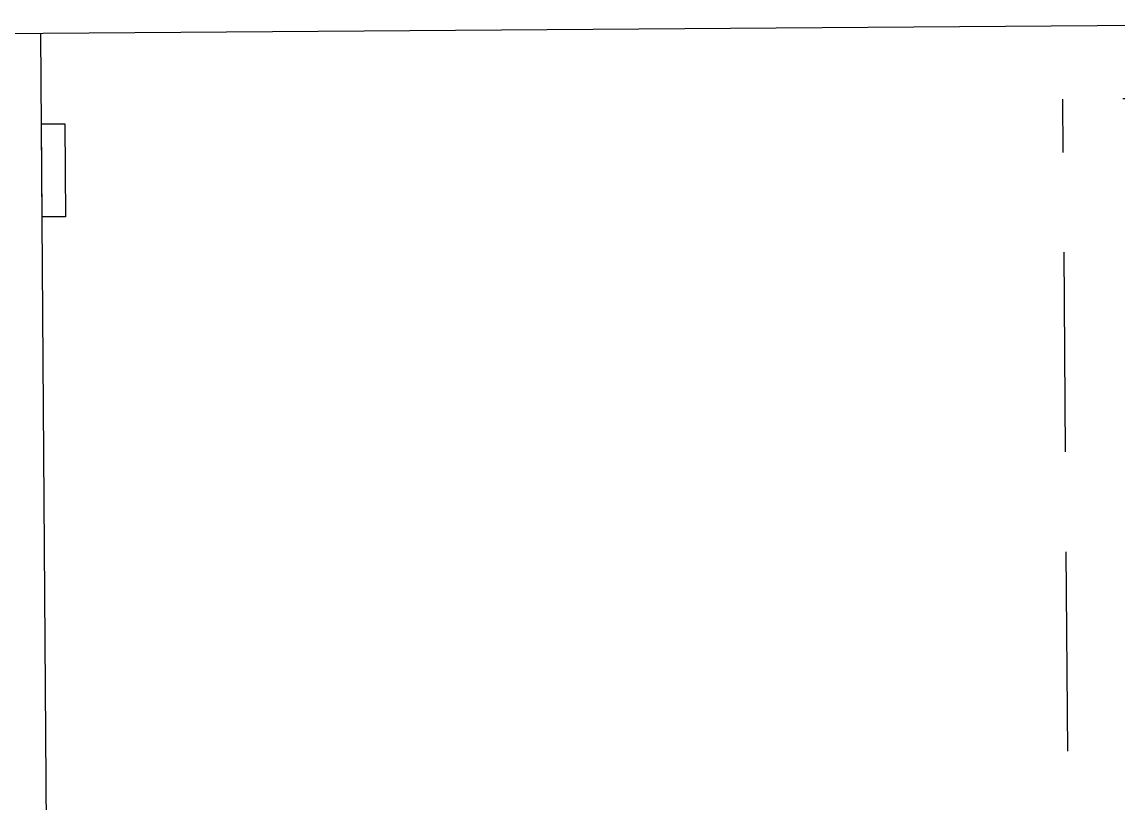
# Model space of a CAD drawing. Header units: feet. Extents: x 919634 to 928945, y 707022 to 708026.
# Drawn here: x 920175.86 to 920189.59, y 707548.55 to 707558.33 of the extents above; entities that cross this region are included whole.
import ezdxf

# ---------------------------------------------------------------- set-up
doc = ezdxf.new("R2010")
doc.units = ezdxf.units.FT
doc.header["$LTSCALE"] = 20
doc.header["$MEASUREMENT"] = 0
doc.linetypes.add('Site Plan$0$HIDDEN2', pattern=[0.1875, 0.125, -0.0625])
for name, color, linetype in [('-u-site-xref', 7, 'Continuous'), ('Site Plan$0$-u-site-bldg_interior', 252, 'Continuous'), ('Site Plan$0$SP-BLDG-ROOF ABOVE', 4, 'Site Plan$0$HIDDEN2')]:
    doc.layers.add(name, color=color, linetype=linetype)
doc.layers.get('-u-site-xref').off()

# ---------------------------------------------------------------- blocks, each defined once
blk = doc.blocks.new('Site Plan')
at = {"layer": 'Site Plan$0$-u-site-bldg_interior'}
for p, q in [((920196.0982602703, 707558.3349924311), (920137.183163121, 707557.904947094)), ((920176.1717851992, 707548.1892745544), (920176.0987930627, 707558.1890081582))]:
    blk.add_line(p, q, dxfattribs=at)
blk.add_lwpolyline([(920176.4072227217, 707555.8935861024), (920176.115563825, 707555.8914571651), (920176.1070480758, 707557.0580927522), (920176.3987069725, 707557.0602216895)], close=True, dxfattribs=at)
at = {"layer": 'Site Plan$0$SP-BLDG-ROOF ABOVE'}
for p, q in [((920195.8966234328, 707557.4168295144), (920188.89680991, 707557.365735019)), ((920188.9564201548, 707549.1992859092), (920188.89680991, 707557.365735019)), ((920195.9562336775, 707549.2503804046), (920188.9564201548, 707549.1992859092))]:
    blk.add_line(p, q, dxfattribs=at)

msp = doc.modelspace()

# ---------------------------------------------------------------- block references
at = {"layer": '-u-site-xref'}
msp.add_blockref('Site Plan', (0, 0), dxfattribs=at)

doc.saveas('drawing.dxf')
